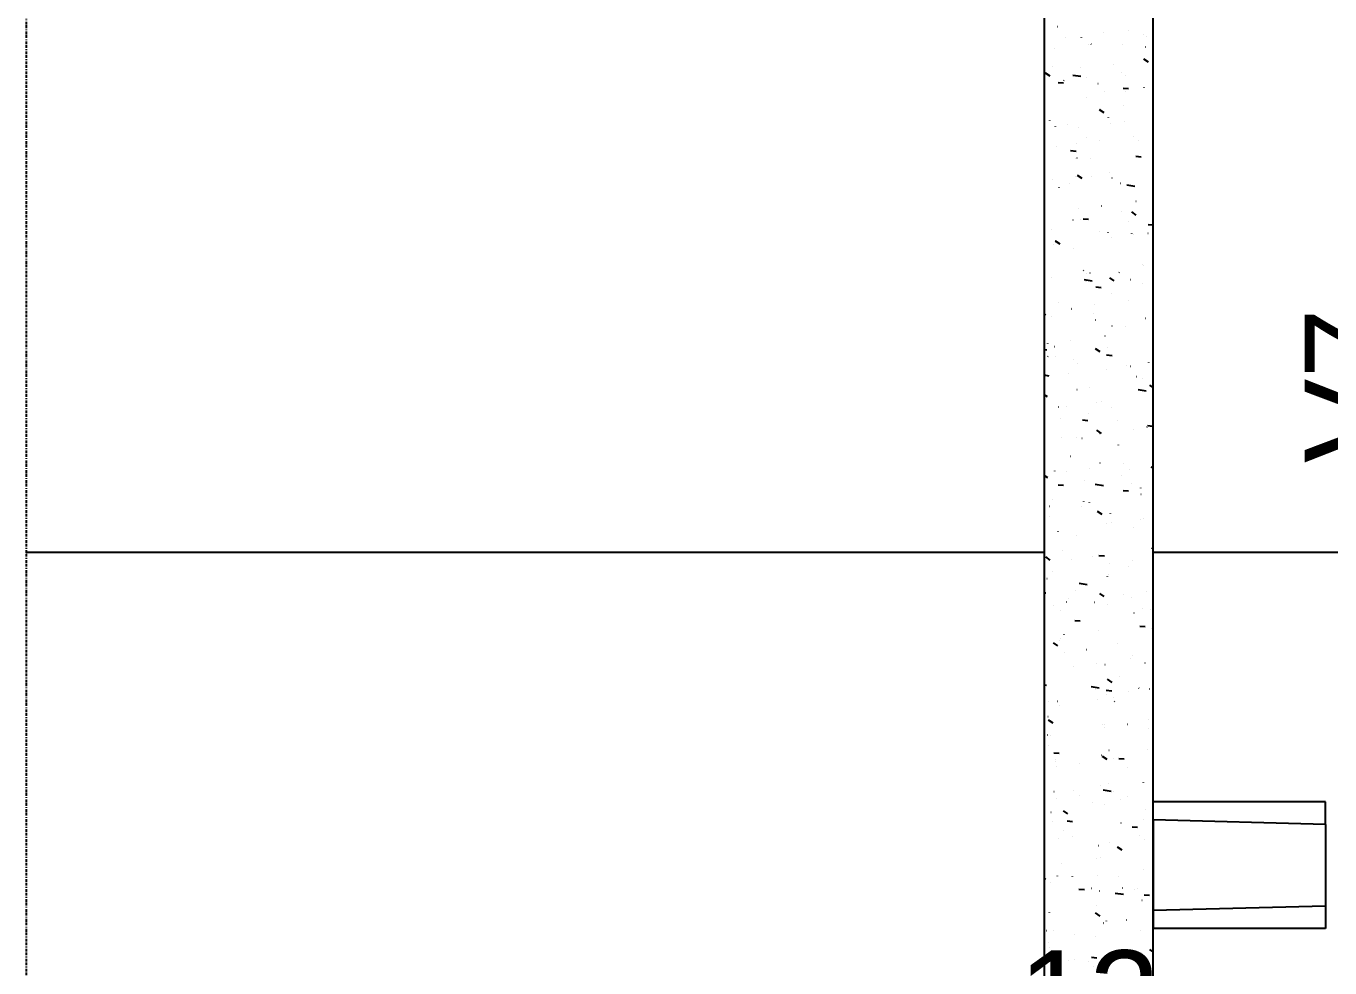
# Model space of a CAD drawing. Extents: x -1789 to 4156, y -3064 to 1391.
# Drawn here: x 2462.2 to 2605.9, y 67.9 to 171.9 of the extents above; entities that cross this region are included whole.
import ezdxf

# ---------------------------------------------------------------- set-up
doc = ezdxf.new("R2010")
doc.units = 0
doc.linetypes.add('ESTILO_TQS_0003', pattern=[0.92, 0.3, -0.15, 0.02, -0.15, 0.3])
for name, color, linetype in [('1', 1, 'CONTINUOUS'), ('2', 2, 'CONTINUOUS'), ('3', 3, 'CONTINUOUS'), ('9', 254, 'CONTINUOUS')]:
    doc.layers.add(name, color=color, linetype=linetype)
doc.styles.add('TQS_ARIAL', font='arial.ttf')

msp = doc.modelspace()

# ---------------------------------------------------------------- linework, layer by layer
at = {"layer": '1', "linetype": 'Continuous'}
for p, q in [((2586.4368, 84.27165), (2586.4368, 74.28545)), ((2586.4368, 84.27165), (2586.4368, 74.28545)), ((2586.4368, 84.27165), (2586.4368, 74.28545)), ((2586.4368, 84.27165), (2586.4368, 74.28545)), ((2586.4368, 84.27165), (2586.4368, 74.28545)), ((2586.4368, 84.27165), (2586.4368, 74.28545)), ((2586.4368, 84.27165), (2586.4368, 74.28545)), ((2605.4368, 83.7805), (2605.4368, 74.7805)), ((2605.4368, 83.7805), (2605.4368, 74.7805))]:
    msp.add_line(p, q, dxfattribs=at)
at = {"layer": '2', "linetype": 'Continuous'}
for p, q in [((2586.4368, 84.27165), (2586.4368, 86.2805)), ((2586.4368, 84.27165), (2586.4368, 86.2805)), ((2586.4368, 84.27165), (2586.4368, 86.2805)), ((2586.4368, 84.27165), (2586.4368, 86.2805)), ((2586.4368, 84.27165), (2586.4368, 86.2805)), ((2586.4368, 84.27165), (2586.4368, 86.2805)), ((2605.4368, 86.2805), (2586.4368, 86.2805)), ((2586.4368, 84.27165), (2586.4368, 86.2805)), ((2605.4368, 83.7805), (2605.4368, 86.2805)), ((2605.4368, 83.7805), (2605.4368, 86.2805)), ((2605.4368, 83.7805), (2586.4368, 84.27165)), ((2605.4368, 74.7766), (2586.4368, 74.28545)), ((2605.4368, 74.7766), (2605.4368, 72.2824)), ((2605.4368, 74.7766), (2605.4368, 72.2824)), ((2586.4368, 74.28545), (2586.4368, 72.2805)), ((2586.4368, 74.28545), (2586.4368, 72.2805)), ((2586.4368, 74.28545), (2586.4368, 72.2805)), ((2586.4368, 74.28545), (2586.4368, 72.2805)), ((2586.4368, 74.28545), (2586.4368, 72.2805)), ((2586.4368, 74.28545), (2586.4368, 72.2805)), ((2586.4368, 74.28545), (2586.4368, 72.2805)), ((2605.4368, 72.2824), (2586.4368, 72.2805))]:
    msp.add_line(p, q, dxfattribs=at)
at = {"layer": '2', "linetype": 'ESTILO_TQS_0003'}
msp.add_lwpolyline([(2462.16665, -2158.40875), (3089.1606, -2158.40875), (3089.1606, 1006.1651), (2462.16665, 1011.24555), (2462.16665, -2158.40875)], dxfattribs=at)
at = {"layer": '3', "linetype": 'Continuous'}
for p, q in [((2574.4368, 113.7805), (2462.16665, 113.7805)), ((2626.4368, 113.7805), (2586.4368, 113.7805))]:
    msp.add_line(p, q, dxfattribs=at)
at = {"layer": '9', "linetype": 'Continuous'}
for p, q in [((2575.8741, 171.80065), (2575.882, 171.80675)), ((2580.9675, 171.14145), (2580.95905, 171.14685)), ((2583.68345, 171.3217), (2583.69135, 171.3278)), ((2574.4368, 170.6978), (2574.4368, 170.6978)), ((2574.4368, 170.6978), (2574.4368, 170.6978)), ((2574.4368, 170.6978), (2574.4368, 170.6978)), ((2576.77965, 170.63415), (2576.77125, 170.6395)), ((2578.54905, 170.6176), (2578.557, 170.62365)), ((2579.34245, 169.83005), (2579.35235, 169.83135)), ((2579.63065, 169.8415), (2579.6233, 169.84825)), ((2583.076, 169.7982), (2583.06755, 169.8036)), ((2585.37315, 170.9244), (2585.3658, 170.93115)), ((2585.65795, 170.6615), (2585.66785, 170.6628)), ((2586.4368, 170.8324), (2586.4368, 170.8324)), ((2586.4368, 170.8324), (2586.4368, 170.8324)), ((2586.4368, 170.8324), (2586.4368, 170.8324)), ((2586.4368, 169.94975), (2586.4368, 169.94975)), ((2574.4368, 169.1842), (2574.4368, 169.1842)), ((2574.4368, 169.1842), (2574.4368, 169.1842)), ((2574.4368, 169.1842), (2574.4368, 169.1842)), ((2575.5551, 169.33145), (2575.56505, 169.33275)), ((2585.93075, 167.88985), (2585.43335, 168.2254)), ((2585.61505, 169.56825), (2585.62295, 169.5743)), ((2574.4368, 167.46215), (2574.4368, 167.46215)), ((2574.4368, 167.46215), (2574.4368, 167.46215)), ((2575.3226, 167.4441), (2575.31525, 167.45085)), ((2578.42745, 167.28865), (2578.4354, 167.29475)), ((2582.0268, 167.6458), (2582.01945, 167.65255)), ((2586.4368, 167.6571), (2586.4368, 167.6571)), ((2586.4368, 167.6571), (2586.4368, 167.6571)), ((2586.4368, 167.6571), (2586.4368, 167.6571)), ((2586.4368, 167.5485), (2586.4368, 167.5485)), ((2574.4368, 165.58645), (2574.4368, 165.58645)), ((2574.4368, 165.58645), (2574.4368, 165.58645)), ((2575.0756, 166.3191), (2574.5782, 166.6546)), ((2576.5562, 165.5605), (2575.95845, 165.6128)), ((2576.6136, 165.873), (2576.6235, 165.8743)), ((2578.47055, 166.28185), (2577.5812, 166.41975)), ((2579.117, 166.2026), (2579.1269, 166.2039)), ((2580.35905, 165.5352), (2580.367, 165.54125)), ((2582.9043, 166.7012), (2582.91425, 166.7025)), ((2583.3581, 166.4432), (2583.3497, 166.44855)), ((2574.4368, 164.2265), (2574.4368, 164.2265)), ((2574.4368, 164.2265), (2574.4368, 164.2265)), ((2579.1417, 163.94455), (2579.13435, 163.9513)), ((2581.12865, 164.68825), (2581.1202, 164.69365)), ((2583.7288, 164.933), (2583.13105, 164.9853)), ((2583.44025, 164.6638), (2583.44815, 164.6699)), ((2585.4666, 165.09995), (2585.45815, 165.1053)), ((2586.4368, 165.04635), (2586.4368, 165.04635)), ((2586.4368, 164.69605), (2586.4368, 164.69605)), ((2586.4368, 164.48185), (2586.4368, 164.48185)), ((2586.4368, 164.48185), (2586.4368, 164.48185)), ((2586.4368, 164.48185), (2586.4368, 164.48185)), ((2581.04465, 162.2929), (2580.54725, 162.6284)), ((2580.64345, 162.80575), (2580.65335, 162.80705)), ((2583.1468, 163.13535), (2583.15675, 163.13665)), ((2586.4368, 163.6048), (2586.4368, 163.6048)), ((2586.4368, 163.6048), (2586.4368, 163.6048)), ((2586.4368, 163.6048), (2586.4368, 163.6048)), ((2574.4368, 161.98865), (2574.4368, 161.98865)), ((2574.4368, 161.98865), (2574.4368, 161.98865)), ((2575.0436, 161.4565), (2575.05155, 161.46255)), ((2581.53785, 161.7489), (2581.5305, 161.75565)), ((2581.70055, 161.14865), (2581.69215, 161.154)), ((2583.31865, 161.33485), (2583.32655, 161.34095)), ((2586.4368, 161.30655), (2586.4368, 161.30655)), ((2586.4368, 161.30655), (2586.4368, 161.30655)), ((2574.4368, 160.9909), (2574.4368, 160.9909)), ((2575.69275, 160.76), (2575.68535, 160.76675)), ((2577.03065, 160.9484), (2577.0222, 160.9538)), ((2578.18425, 160.63075), (2578.1922, 160.63685)), ((2579.1391, 159.60515), (2579.1307, 159.61055)), ((2584.30345, 159.68985), (2584.31335, 159.69115)), ((2574.4368, 158.39085), (2574.4368, 158.39085)), ((2574.4368, 158.39085), (2574.4368, 158.39085)), ((2575.7839, 158.5674), (2575.77545, 158.5728)), ((2578.01275, 158.86165), (2578.02265, 158.86295)), ((2580.51615, 159.1912), (2580.52605, 159.19255)), ((2584.78455, 159.22405), (2584.79245, 159.23015)), ((2586.4368, 158.65585), (2586.4368, 158.65585)), ((2574.4368, 157.75525), (2574.4368, 157.75525)), ((2574.4368, 157.75525), (2574.4368, 157.75525)), ((2577.9437, 158.0386), (2577.34595, 158.0909)), ((2577.89235, 157.22415), (2577.8839, 157.22955)), ((2578.06265, 157.30185), (2578.0706, 157.3079)), ((2579.5118, 157.26045), (2579.50445, 157.2672)), ((2585.1163, 157.41105), (2584.51855, 157.46335)), ((2586.4368, 158.1313), (2586.4368, 158.1313)), ((2586.4368, 158.1313), (2586.4368, 158.1313)), ((2586.4368, 157.29555), (2586.4368, 157.29555)), ((2586.4368, 157.2598), (2586.4368, 157.2598)), ((2586.4368, 157.2598), (2586.4368, 157.2598)), ((2586.4368, 157.2598), (2586.4368, 157.2598)), ((2578.6115, 155.0414), (2578.1141, 155.3769)), ((2581.67275, 155.7457), (2581.68265, 155.747)), ((2574.4368, 154.7931), (2574.4368, 154.7931)), ((2574.4368, 154.7931), (2574.4368, 154.7931)), ((2574.4368, 154.5196), (2574.4368, 154.5196)), ((2574.4368, 154.5196), (2574.4368, 154.5196)), ((2575.38205, 154.91755), (2575.39195, 154.91885)), ((2576.0761, 154.06375), (2576.06875, 154.0705)), ((2577.19175, 154.4952), (2577.18335, 154.5006)), ((2577.88545, 155.2471), (2577.89535, 155.2484)), ((2579.61185, 155.25495), (2579.6198, 155.26105)), ((2581.908, 155.0648), (2581.9006, 155.07155)), ((2582.85885, 154.5108), (2582.8668, 154.5169)), ((2584.42755, 154.1672), (2583.53815, 154.30515)), ((2586.4368, 154.956), (2586.4368, 154.956)), ((2586.4368, 154.956), (2586.4368, 154.956)), ((2586.4368, 154.956), (2586.4368, 154.956)), ((2586.4368, 153.8556), (2586.4368, 153.8556)), ((2584.54555, 152.52615), (2584.5555, 152.52745)), ((2574.4368, 151.284), (2574.4368, 151.284)), ((2574.4368, 151.284), (2574.4368, 151.284)), ((2574.4368, 151.284), (2574.4368, 151.284)), ((2574.4368, 151.1953), (2574.4368, 151.1953)), ((2574.4368, 151.1953), (2574.4368, 151.1953)), ((2578.25485, 151.69795), (2578.26475, 151.69925)), ((2580.75825, 152.02755), (2580.76815, 152.02885)), ((2582.95385, 151.34805), (2582.96175, 151.35415)), ((2584.5806, 151.0152), (2584.08315, 151.3507)), ((2586.4368, 151.78075), (2586.4368, 151.78075)), ((2586.4368, 151.78075), (2586.4368, 151.78075)), ((2586.4368, 151.78075), (2586.4368, 151.78075)), ((2577.6029, 150.47775), (2577.6108, 150.48385)), ((2578.432, 150.52985), (2578.42355, 150.5352)), ((2579.3312, 150.51665), (2578.7335, 150.56895)), ((2583.7702, 150.3043), (2583.7618, 150.30965)), ((2586.4368, 149.895), (2585.9061, 149.94145)), ((2586.4368, 150.91485), (2586.4368, 150.91485)), ((2586.4368, 150.91485), (2586.4368, 150.91485)), ((2586.4368, 150.91485), (2586.4368, 150.91485)), ((2586.4368, 149.76315), (2586.4368, 149.76315)), ((2575.20225, 149.41215), (2575.1938, 149.4175)), ((2575.66325, 148.0971), (2575.65585, 148.10385)), ((2576.17835, 147.7899), (2575.68095, 148.1254)), ((2580.5405, 149.1866), (2580.53205, 149.19195)), ((2581.4951, 149.09815), (2581.48775, 149.1049)), ((2581.8167, 148.5691), (2581.82665, 148.5704)), ((2584.09685, 148.9895), (2584.1048, 148.99555)), ((2584.3201, 148.8987), (2584.33005, 148.9)), ((2585.8787, 148.96105), (2585.87025, 148.9664)), ((2586.4368, 148.60545), (2586.4368, 148.60545)), ((2586.4368, 148.60545), (2586.4368, 148.60545)), ((2586.4368, 148.60545), (2586.4368, 148.60545)), ((2574.4368, 148.04835), (2574.4368, 148.04835)), ((2574.4368, 148.04835), (2574.4368, 148.04835)), ((2574.4368, 147.59755), (2574.4368, 147.59755)), ((2575.5012, 147.73765), (2575.51115, 147.73895)), ((2577.69785, 147.315), (2577.7058, 147.3211)), ((2585.3142, 145.5986), (2585.30685, 145.60535)), ((2585.3786, 145.44025), (2585.3885, 145.44155)), ((2586.4368, 145.4302), (2586.4368, 145.4302)), ((2586.4368, 145.4302), (2586.4368, 145.4302)), ((2586.4368, 145.4302), (2586.4368, 145.4302)), ((2574.4368, 144.8127), (2574.4368, 144.8127)), ((2574.4368, 144.8127), (2574.4368, 144.8127)), ((2574.4368, 143.99975), (2574.4368, 143.99975)), ((2574.4368, 143.99975), (2574.4368, 143.99975)), ((2574.4368, 143.99975), (2574.4368, 143.99975)), ((2575.27575, 144.1102), (2575.2857, 144.1115)), ((2578.7814, 144.9108), (2578.7893, 144.91685)), ((2579.7121, 143.70775), (2578.82275, 143.8457)), ((2579.0472, 143.78735), (2579.0388, 143.7927)), ((2579.0631, 144.6088), (2579.073, 144.6101)), ((2579.48235, 144.59755), (2579.47495, 144.6043)), ((2582.14745, 143.7637), (2581.65, 144.0992)), ((2582.71065, 144.6902), (2582.7186, 144.69625)), ((2583.93135, 143.8511), (2583.9229, 143.85645)), ((2586.4368, 144.5699), (2586.4368, 144.5699)), ((2580.7187, 142.99475), (2580.121, 143.04705)), ((2581.8785, 142.40185), (2581.8711, 142.4086)), ((2585.27535, 143.4225), (2585.28325, 143.4286)), ((2586.4368, 142.6648), (2586.4368, 142.6648)), ((2586.4368, 142.49445), (2586.4368, 142.49445)), ((2574.4368, 141.5771), (2574.4368, 141.5771)), ((2576.04665, 141.4008), (2576.03925, 141.40755)), ((2579.96885, 141.1303), (2579.9788, 141.1316)), ((2583.7562, 141.6289), (2583.7661, 141.6302)), ((2586.4368, 142.2549), (2586.4368, 142.2549)), ((2586.4368, 142.2549), (2586.4368, 142.2549)), ((2574.4368, 140.40195), (2574.4368, 140.40195)), ((2574.4368, 140.40195), (2574.4368, 140.40195)), ((2574.6209, 139.94775), (2574.4368, 140.0719)), ((2575.239, 139.8629), (2575.23055, 139.86825)), ((2577.4547, 140.65715), (2577.4626, 140.6632)), ((2577.46545, 140.8007), (2577.4754, 140.802)), ((2579.83335, 140.11125), (2579.82495, 140.1166)), ((2580.10265, 139.4534), (2580.1106, 139.45945)), ((2585.62565, 139.5964), (2585.61725, 139.6018)), ((2586.4368, 140.87045), (2586.4368, 140.87045)), ((2574.4368, 138.34145), (2574.4368, 138.34145)), ((2574.4368, 138.34145), (2574.4368, 138.34145)), ((2581.94185, 138.768), (2581.9334, 138.77335)), ((2583.34965, 138.70925), (2583.3576, 138.71535)), ((2586.4368, 139.07965), (2586.4368, 139.07965)), ((2586.4368, 138.2249), (2586.4368, 138.2249)), ((2586.4368, 138.2249), (2586.4368, 138.2249)), ((2586.4368, 138.2249), (2586.4368, 138.2249)), ((2574.4368, 136.8042), (2574.4368, 136.8042)), ((2574.4368, 136.8042), (2574.4368, 136.8042)), ((2574.8348, 136.8566), (2574.8447, 136.8579)), ((2577.3382, 137.18615), (2577.3481, 137.18745)), ((2581.1255, 137.68475), (2581.1354, 137.6861)), ((2574.73645, 136.1176), (2574.4368, 136.1438)), ((2574.8467, 135.42035), (2574.85465, 135.42645)), ((2575.591, 136.4634), (2575.58255, 136.46875)), ((2575.63375, 135.4342), (2575.6264, 135.44095)), ((2580.59, 135.92155), (2580.09255, 136.25705)), ((2581.90905, 135.49005), (2581.31135, 135.54235)), ((2581.4656, 136.43525), (2581.45825, 136.442)), ((2586.4368, 135.90435), (2586.4368, 135.90435)), ((2586.4368, 135.90435), (2586.4368, 135.90435)), ((2586.4368, 135.90435), (2586.4368, 135.90435)), ((2574.4368, 135.1058), (2574.4368, 135.1058)), ((2574.4368, 135.1058), (2574.4368, 135.1058)), ((2577.69945, 135.12015), (2577.691, 135.1255)), ((2578.0937, 134.6762), (2578.1016, 134.6823)), ((2581.34065, 133.93205), (2581.3486, 133.93815)), ((2583.45795, 134.39405), (2583.4679, 134.39535)), ((2583.9681, 134.30185), (2583.95965, 134.3072)), ((2585.96135, 134.72365), (2585.9713, 134.72495)), ((2586.4368, 135.09395), (2586.4368, 135.09395)), ((2574.9967, 133.2483), (2574.4368, 133.33515)), ((2574.4368, 133.2064), (2574.4368, 133.2064)), ((2577.14245, 133.5626), (2577.1524, 133.5639)), ((2584.58765, 133.18795), (2584.5956, 133.194)), ((2585.2847, 132.93565), (2585.27735, 132.9424)), ((2586.4368, 132.7291), (2586.4368, 132.7291)), ((2586.4368, 132.7291), (2586.4368, 132.7291)), ((2574.4368, 131.8702), (2574.4368, 131.8702)), ((2574.4368, 131.8702), (2574.4368, 131.8702)), ((2574.778, 130.9491), (2574.4368, 131.1792)), ((2578.0514, 131.72065), (2578.043, 131.726)), ((2579.45285, 131.9346), (2579.4455, 131.94135)), ((2585.6691, 131.59315), (2584.77975, 131.73105)), ((2586.4368, 131.9778), (2586.0616, 132.23085)), ((2586.4368, 131.87995), (2586.4368, 131.87995)), ((2586.4368, 131.47405), (2586.4368, 131.47405)), ((2574.4368, 129.60865), (2574.4368, 129.60865)), ((2574.4368, 129.60865), (2574.4368, 129.60865)), ((2574.4368, 129.60865), (2574.4368, 129.60865)), ((2576.0252, 129.85335), (2576.03315, 129.85945)), ((2576.917, 129.93515), (2576.92695, 129.93645)), ((2580.1599, 130.3774), (2580.15145, 130.38275)), ((2580.70435, 130.43375), (2580.71425, 130.43505)), ((2581.849, 129.73895), (2581.84165, 129.7457)), ((2586.42855, 129.5591), (2586.4201, 129.56445)), ((2586.4368, 129.5538), (2586.4368, 129.5538)), ((2586.4368, 129.5538), (2586.4368, 129.5538)), ((2574.4368, 128.63455), (2574.4368, 128.63455)), ((2576.20795, 128.56305), (2576.20055, 128.5698)), ((2579.23645, 128.32335), (2578.63875, 128.37565)), ((2579.2722, 129.10925), (2579.2801, 129.1153)), ((2582.51915, 128.3651), (2582.5271, 128.3712)), ((2580.74705, 126.9229), (2580.2496, 127.25845)), ((2580.4789, 126.8063), (2580.4888, 126.8076)), ((2580.51185, 126.9779), (2580.50345, 126.98325)), ((2584.2662, 127.3049), (2584.2761, 127.3062)), ((2585.76615, 127.62095), (2585.77405, 127.62705)), ((2586.40905, 127.69585), (2585.81135, 127.74815)), ((2586.4368, 127.6934), (2586.4368, 127.6934)), ((2574.4368, 126.01085), (2574.4368, 126.01085)), ((2574.4368, 126.01085), (2574.4368, 126.01085)), ((2574.4368, 125.39895), (2574.4368, 125.39895)), ((2576.39385, 126.42605), (2576.38545, 126.43145)), ((2577.9755, 126.47675), (2577.9854, 126.47805)), ((2578.6041, 126.3674), (2578.59675, 126.37415)), ((2582.62035, 125.63465), (2582.6119, 125.64)), ((2586.4368, 126.37855), (2586.4368, 126.37855)), ((2586.4368, 126.37855), (2586.4368, 126.37855)), ((2586.4368, 126.37855), (2586.4368, 126.37855)), ((2586.4368, 125.535), (2586.4368, 125.535)), ((2586.4368, 125.535), (2586.4368, 125.535)), ((2586.4368, 125.535), (2586.4368, 125.535)), ((2577.3465, 124.39595), (2577.35445, 124.40205)), ((2580.5935, 123.65185), (2580.6014, 123.6579)), ((2574.4368, 122.41305), (2574.4368, 122.41305)), ((2574.4368, 122.41305), (2574.4368, 122.41305)), ((2574.84795, 122.0092), (2574.4368, 122.28655)), ((2575.60425, 122.77125), (2575.5969, 122.778)), ((2576.9182, 122.73975), (2576.92815, 122.74105)), ((2579.4216, 123.06935), (2579.43155, 123.07065)), ((2582.9723, 122.2351), (2582.9639, 122.2405)), ((2583.20895, 123.56795), (2583.21885, 123.56925)), ((2583.84045, 122.9077), (2583.8484, 122.9138)), ((2586.4368, 123.0851), (2586.2187, 123.23225)), ((2586.4368, 123.20325), (2586.4368, 123.20325)), ((2586.4368, 123.20325), (2586.4368, 123.20325)), ((2586.4368, 123.20325), (2586.4368, 123.20325)), ((2574.4368, 122.1633), (2574.4368, 122.1633)), ((2574.4368, 122.1633), (2574.4368, 122.1633)), ((2574.4368, 122.1633), (2574.4368, 122.1633)), ((2576.56385, 121.15665), (2575.96615, 121.20895)), ((2578.8543, 121.6833), (2578.8459, 121.6887)), ((2580.9537, 121.1337), (2580.0643, 121.2716)), ((2584.0231, 121.4018), (2584.0157, 121.40855)), ((2585.0808, 120.8919), (2585.07235, 120.89725)), ((2575.3375, 119.6188), (2575.34545, 119.62485)), ((2578.78375, 119.38755), (2578.79365, 119.3889)), ((2583.73645, 120.52915), (2583.13875, 120.58145)), ((2585.09925, 120.219), (2585.10915, 120.22035)), ((2586.4368, 120.2929), (2586.4368, 120.2929)), ((2586.4368, 120.2833), (2586.4368, 120.2833)), ((2586.4368, 120.028), (2586.4368, 120.028)), ((2586.4368, 120.028), (2586.4368, 120.028)), ((2586.4368, 120.028), (2586.4368, 120.028)), ((2574.4368, 118.92765), (2574.4368, 118.92765)), ((2574.4368, 118.92765), (2574.4368, 118.92765)), ((2574.4368, 118.8153), (2574.4368, 118.8153)), ((2574.4368, 118.8153), (2574.4368, 118.8153)), ((2574.4368, 118.8153), (2574.4368, 118.8153)), ((2574.9964, 118.88895), (2575.0063, 118.89025)), ((2578.5845, 118.87465), (2578.5924, 118.88075)), ((2579.42335, 119.2717), (2579.416, 119.27845)), ((2580.81705, 117.983), (2580.3196, 118.31855)), ((2581.73785, 118.05865), (2581.7458, 118.06475)), ((2586.4368, 119.19), (2586.4368, 119.19)), ((2586.4368, 119.19), (2586.4368, 119.19)), ((2575.0461, 117.75885), (2575.03765, 117.76425)), ((2581.31475, 116.94055), (2581.30635, 116.94595)), ((2581.8195, 117.07605), (2581.81215, 117.0828)), ((2584.26305, 116.51115), (2584.27295, 116.51245)), ((2585.07845, 117.38635), (2585.0864, 117.39245)), ((2585.43275, 117.49235), (2585.42435, 117.49775)), ((2586.4368, 116.8527), (2586.4368, 116.8527)), ((2574.4368, 115.69205), (2574.4368, 115.69205)), ((2574.4368, 115.69205), (2574.4368, 115.69205)), ((2574.4368, 115.2175), (2574.4368, 115.2175)), ((2575.98765, 116.075), (2575.9803, 116.08175)), ((2577.94755, 115.6797), (2577.95745, 115.681)), ((2576.4819, 114.02565), (2576.4898, 114.0317)), ((2586.4368, 114.1924), (2586.2887, 114.29235)), ((2586.4368, 113.67745), (2586.4368, 113.67745)), ((2586.4368, 113.67745), (2586.4368, 113.67745)), ((2574.4368, 112.4564), (2574.4368, 112.4564)), ((2574.4368, 112.4564), (2574.4368, 112.4564)), ((2575.0921, 112.95185), (2574.5947, 113.28735)), ((2577.459, 113.0464), (2577.45055, 113.0518)), ((2579.763, 113.30765), (2579.7709, 113.31375)), ((2581.06385, 113.36245), (2580.46615, 113.4147)), ((2581.63235, 112.56705), (2581.64225, 112.56835)), ((2583.7752, 112.1978), (2583.76675, 112.20315)), ((2584.13575, 112.8966), (2584.14565, 112.89795)), ((2586.4368, 112.89235), (2586.4368, 112.89235)), ((2586.4368, 112.84505), (2586.4368, 112.84505)), ((2586.4368, 112.84505), (2586.4368, 112.84505)), ((2586.4368, 112.84505), (2586.4368, 112.84505)), ((2574.4368, 111.61975), (2574.4368, 111.61975)), ((2574.74105, 110.8723), (2574.7337, 110.87905)), ((2575.31685, 111.7356), (2575.32675, 111.7369)), ((2581.40665, 111.1094), (2581.39925, 111.11615)), ((2581.49465, 111.4008), (2581.5026, 111.4069)), ((2574.5903, 109.33855), (2574.59825, 109.34465)), ((2577.8585, 109.6166), (2577.8501, 109.62195)), ((2579.181, 110.21785), (2578.29165, 110.3558)), ((2585.682, 109.5024), (2585.69195, 109.5037)), ((2586.4368, 110.50215), (2586.4368, 110.50215)), ((2586.4368, 110.50215), (2586.4368, 110.50215)), ((2574.4368, 109.22075), (2574.4368, 109.22075)), ((2574.4368, 109.22075), (2574.4368, 109.22075)), ((2574.4368, 109.22075), (2574.4368, 109.22075)), ((2574.4368, 108.02195), (2574.4368, 108.02195)), ((2575.46945, 107.9633), (2575.46105, 107.9687)), ((2576.8631, 108.3414), (2576.87305, 108.3427)), ((2577.1372, 108.67665), (2577.12985, 108.6834)), ((2579.967, 108.27335), (2579.95855, 108.2787)), ((2581.0612, 108.92565), (2580.56375, 109.26115)), ((2581.37305, 108.07185), (2581.381, 108.07795)), ((2583.1786, 109.17285), (2583.18855, 109.17415)), ((2584.03745, 108.85545), (2584.029, 108.86085)), ((2586.4368, 109.09255), (2586.4368, 109.09255)), ((2576.2387, 107.36775), (2576.2466, 107.37385)), ((2584.33125, 107.10615), (2584.3392, 107.1122)), ((2585.22575, 107.60985), (2585.21835, 107.6166)), ((2586.1459, 107.5122), (2586.1375, 107.5176)), ((2586.4368, 107.3269), (2586.4368, 107.3269)), ((2586.4368, 107.3269), (2586.4368, 107.3269)), ((2586.4368, 107.3269), (2586.4368, 107.3269)), ((2586.4368, 106.5001), (2586.4368, 106.5001)), ((2574.4368, 105.98515), (2574.4368, 105.98515)), ((2574.4368, 105.98515), (2574.4368, 105.98515)), ((2578.39125, 106.1957), (2577.79355, 106.248)), ((2580.425, 105.21255), (2580.4349, 105.21385)), ((2585.56385, 105.5682), (2584.96615, 105.6205)), ((2586.3025, 105.3831), (2586.31045, 105.3892)), ((2586.4368, 105.4918), (2586.4368, 105.4918)), ((2586.4368, 105.29975), (2586.4368, 105.29975)), ((2574.4368, 104.42415), (2574.4368, 104.42415)), ((2574.4368, 104.42415), (2574.4368, 104.42415)), ((2574.4368, 104.42415), (2574.4368, 104.42415)), ((2575.95075, 103.48), (2575.4533, 103.81555)), ((2576.1171, 104.0388), (2576.12505, 104.0449)), ((2576.20095, 104.32205), (2576.19255, 104.3274)), ((2576.63765, 104.7139), (2576.6476, 104.71525)), ((2582.5562, 103.71105), (2582.54885, 103.7178)), ((2586.4368, 104.1516), (2586.4368, 104.1516)), ((2586.4368, 104.1516), (2586.4368, 104.1516)), ((2586.4368, 104.1516), (2586.4368, 104.1516)), ((2574.4368, 102.7495), (2574.4368, 102.7495)), ((2574.4368, 102.7495), (2574.4368, 102.7495)), ((2576.64825, 102.7797), (2576.6409, 102.7865)), ((2579.0753, 103.0731), (2579.0832, 103.07915)), ((2583.98685, 102.0837), (2583.99675, 102.085)), ((2584.19855, 102.40225), (2584.19015, 102.40765)), ((2574.4368, 100.8264), (2574.4368, 100.8264)), ((2574.4368, 100.8264), (2574.4368, 100.8264)), ((2577.69615, 101.2555), (2577.70605, 101.2568)), ((2580.19955, 101.58505), (2580.20945, 101.5864)), ((2581.12985, 101.414), (2581.1378, 101.42005)), ((2585.56925, 101.5848), (2585.5772, 101.5909)), ((2586.4368, 100.97635), (2586.4368, 100.97635)), ((2586.4368, 100.97635), (2586.4368, 100.97635)), ((2574.4368, 99.51385), (2574.4368, 99.51385)), ((2574.4368, 99.51385), (2574.4368, 99.51385)), ((2581.9198, 99.4538), (2581.4224, 99.78935)), ((2582.7794, 100.1311), (2582.771, 100.13645)), ((2586.3753, 100.2115), (2586.36795, 100.21825)), ((2586.4368, 100.1551), (2586.4368, 100.1551)), ((2574.6986, 99.11825), (2574.4368, 99.14115)), ((2580.5068, 98.8215), (2579.61745, 98.9594)), ((2580.1006, 98.6624), (2580.09215, 98.6678)), ((2581.258, 98.12665), (2581.2679, 98.12795)), ((2581.8712, 98.49075), (2581.2735, 98.54305)), ((2582.06725, 97.81415), (2582.05985, 97.8209)), ((2583.7614, 98.4562), (2583.7713, 98.4575)), ((2584.8879, 98.78785), (2584.87945, 98.7932)), ((2586.05935, 98.72525), (2586.06725, 98.7313)), ((2586.4368, 98.0913), (2586.4368, 98.0913)), ((2586.4368, 97.9018), (2586.4368, 97.9018)), ((2586.4368, 97.80105), (2586.4368, 97.80105)), ((2586.4368, 97.80105), (2586.4368, 97.80105)), ((2586.4368, 97.80105), (2586.4368, 97.80105)), ((2574.4368, 97.2286), (2574.4368, 97.2286)), ((2574.9425, 97.2952), (2574.9524, 97.2965)), ((2575.8739, 97.38095), (2575.88185, 97.387)), ((2576.1593, 96.8828), (2576.1519, 96.88955)), ((2580.2538, 97.5061), (2580.2617, 97.5122)), ((2582.20905, 97.3192), (2582.2006, 97.32455)), ((2586.4368, 96.40705), (2586.4368, 96.40705)), ((2574.4368, 96.27825), (2574.4368, 96.27825)), ((2574.4368, 96.27825), (2574.4368, 96.27825)), ((2574.8532, 95.6548), (2574.84475, 95.6602)), ((2575.40625, 94.9546), (2574.90885, 95.2901)), ((2585.93775, 95.3963), (2585.94565, 95.4024)), ((2574.4368, 93.63085), (2574.4368, 93.63085)), ((2574.7696, 93.67465), (2574.7795, 93.67595)), ((2575.0811, 93.537), (2575.08905, 93.54305)), ((2580.88665, 94.7561), (2580.8946, 94.7622)), ((2581.0851, 94.5061), (2581.095, 94.5074)), ((2581.12185, 94.8365), (2581.11345, 94.8419)), ((2583.5885, 94.8357), (2583.5984, 94.837)), ((2585.88635, 94.3146), (2585.87895, 94.32135)), ((2586.4368, 94.6258), (2586.4368, 94.6258)), ((2586.4368, 94.6258), (2586.4368, 94.6258)), ((2586.4368, 94.6258), (2586.4368, 94.6258)), ((2586.4368, 93.81015), (2586.4368, 93.81015)), ((2574.4368, 93.0426), (2574.4368, 93.0426)), ((2574.4368, 93.0426), (2574.4368, 93.0426)), ((2574.4368, 93.0426), (2574.4368, 93.0426)), ((2574.9235, 92.43475), (2574.91505, 92.44015)), ((2585.81615, 92.06735), (2585.82405, 92.07345)), ((2576.0861, 91.59635), (2575.4884, 91.64865)), ((2575.6307, 90.72305), (2575.63865, 90.72915)), ((2575.67035, 90.9859), (2575.66295, 90.99265)), ((2580.76505, 91.42715), (2580.773, 91.43325)), ((2581.37535, 90.9284), (2580.8779, 91.2639)), ((2581.5783, 91.9172), (2581.5709, 91.92395)), ((2582.06625, 91.0375), (2582.07615, 91.0388)), ((2583.2587, 90.9688), (2582.661, 91.0211)), ((2586.4368, 91.4505), (2586.4368, 91.4505)), ((2586.4368, 91.4505), (2586.4368, 91.4505)), ((2586.4368, 90.69075), (2586.4368, 90.69075)), ((2574.4368, 90.03305), (2574.4368, 90.03305)), ((2574.4368, 90.03305), (2574.4368, 90.03305)), ((2574.4368, 89.80695), (2574.4368, 89.80695)), ((2574.4368, 89.80695), (2574.4368, 89.80695)), ((2575.7755, 90.2093), (2575.78545, 90.2106)), ((2578.2789, 90.5389), (2578.28885, 90.5402)), ((2583.5823, 90.09375), (2583.5739, 90.09915)), ((2580.64345, 88.09825), (2580.6514, 88.1043)), ((2581.50195, 88.24385), (2581.4935, 88.2492)), ((2585.3974, 88.41765), (2585.39, 88.4244)), ((2586.4368, 88.27525), (2586.4368, 88.27525)), ((2586.4368, 88.27525), (2586.4368, 88.27525)), ((2574.4368, 86.57135), (2574.4368, 86.57135)), ((2574.4368, 86.57135), (2574.4368, 86.57135)), ((2574.4368, 86.4353), (2574.4368, 86.4353)), ((2574.4368, 86.4353), (2574.4368, 86.4353)), ((2575.5091, 87.3941), (2575.51705, 87.4002)), ((2575.8237, 86.61785), (2575.8336, 86.61915)), ((2577.6656, 87.51255), (2577.6572, 87.51795)), ((2578.3271, 86.94745), (2578.337, 86.94875)), ((2581.8326, 87.4251), (2580.94325, 87.56305)), ((2582.11445, 87.44605), (2582.12435, 87.44735)), ((2582.81305, 86.5274), (2582.821, 86.5335)), ((2583.6104, 86.9006), (2583.602, 86.90595)), ((2586.4368, 87.5144), (2586.4368, 87.5144)), ((2586.4368, 87.4652), (2586.4368, 87.4652)), ((2586.4368, 86.71105), (2586.4368, 86.71105)), ((2575.1814, 85.08895), (2575.174, 85.09575)), ((2577.0535, 84.9508), (2576.5561, 85.28635)), ((2579.7741, 86.1693), (2579.76565, 86.1747)), ((2581.08935, 86.0203), (2581.08195, 86.02705)), ((2585.57295, 85.40945), (2585.58085, 85.41555)), ((2586.4368, 85.09995), (2586.4368, 85.09995)), ((2586.4368, 85.09995), (2586.4368, 85.09995)), ((2586.4368, 85.09995), (2586.4368, 85.09995)), ((2575.3875, 84.0652), (2575.39545, 84.07125)), ((2577.54605, 84.0681), (2576.94835, 84.12035)), ((2582.89925, 83.9516), (2582.90915, 83.9529)), ((2584.71865, 83.44055), (2584.12095, 83.49285)), ((2585.40265, 84.2812), (2585.41255, 84.2825)), ((2574.4368, 83.3357), (2574.4368, 83.3357)), ((2574.4368, 83.3357), (2574.4368, 83.3357)), ((2574.4368, 82.8375), (2574.4368, 82.8375)), ((2576.00805, 82.218), (2575.99965, 82.22335)), ((2576.58375, 83.12015), (2576.59365, 83.12145)), ((2577.4976, 82.4487), (2577.50555, 82.4548)), ((2584.9084, 82.52075), (2584.90105, 82.5275)), ((2585.45135, 82.08055), (2585.45925, 82.0866)), ((2586.4368, 83.29025), (2586.4368, 83.29025)), ((2580.40025, 81.44035), (2580.4082, 81.44645)), ((2581.66305, 81.79065), (2581.65465, 81.796)), ((2583.02255, 80.92465), (2582.52515, 81.26015)), ((2586.4368, 81.9247), (2586.4368, 81.9247)), ((2586.4368, 81.9247), (2586.4368, 81.9247)), ((2586.4368, 81.9247), (2586.4368, 81.9247)), ((2586.4368, 81.1202), (2586.4368, 81.1202)), ((2574.4368, 80.10005), (2574.4368, 80.10005)), ((2574.4368, 79.2397), (2574.4368, 79.2397)), ((2574.4368, 79.2397), (2574.4368, 79.2397)), ((2574.4368, 79.2397), (2574.4368, 79.2397)), ((2576.3583, 79.4927), (2576.3682, 79.494)), ((2580.1456, 79.9913), (2580.15555, 79.9926)), ((2580.60035, 80.1234), (2580.593, 80.13015)), ((2574.62035, 77.6993), (2574.4368, 77.8231)), ((2575.8992, 78.08625), (2575.8918, 78.093)), ((2577.56505, 78.0508), (2577.55665, 78.05615)), ((2580.27865, 78.1114), (2580.2866, 78.1175)), ((2582.5865, 78.02705), (2582.5781, 78.03245)), ((2585.32975, 78.7516), (2585.33765, 78.7577)), ((2586.4368, 78.7494), (2586.4368, 78.7494)), ((2586.4368, 78.7494), (2586.4368, 78.7494)), ((2586.4368, 78.6217), (2586.4368, 78.6217)), ((2574.4368, 76.86445), (2574.4368, 76.86445)), ((2574.4368, 76.86445), (2574.4368, 76.86445)), ((2575.1443, 77.4073), (2575.15225, 77.4134)), ((2578.86115, 76.5525), (2578.2634, 76.6048)), ((2579.67355, 76.70755), (2579.6651, 76.7129)), ((2580.53785, 76.44515), (2580.54775, 76.44645)), ((2583.04125, 76.77475), (2583.05115, 76.77605)), ((2584.41945, 76.62385), (2584.4121, 76.6306)), ((2584.695, 76.6838), (2584.68655, 76.6892)), ((2574.4368, 75.64195), (2574.4368, 75.64195)), ((2574.4368, 75.64195), (2574.4368, 75.64195)), ((2580.15705, 74.78245), (2580.165, 74.78855)), ((2583.1584, 76.0287), (2582.26905, 76.16665)), ((2585.20815, 75.42265), (2585.21605, 75.42875)), ((2586.03375, 75.92495), (2585.436, 75.97725)), ((2586.4368, 75.8897), (2586.4368, 75.8897)), ((2586.4368, 75.57415), (2586.4368, 75.57415)), ((2586.4368, 75.57415), (2586.4368, 75.57415)), ((2586.4368, 75.57415), (2586.4368, 75.57415)), ((2586.4368, 75.52025), (2586.4368, 75.52025)), ((2586.4368, 74.77525), (2586.4368, 74.77525)), ((2574.4368, 73.6288), (2574.4368, 73.6288)), ((2574.4368, 73.6288), (2574.4368, 73.6288)), ((2575.0227, 74.07835), (2575.03065, 74.08445)), ((2580.5894, 73.67315), (2580.092, 74.00865)), ((2574.4368, 72.04415), (2574.4368, 72.04415)), ((2574.66315, 72.07395), (2574.67305, 72.07525)), ((2575.4863, 72.1196), (2575.47895, 72.12635)), ((2580.92895, 72.7325), (2580.92055, 72.73785)), ((2580.97865, 72.9054), (2580.98855, 72.9067)), ((2581.3182, 73.12065), (2581.3108, 73.1274)), ((2583.48205, 73.235), (2583.49195, 73.2363)), ((2585.08655, 72.0937), (2585.09445, 72.0998)), ((2586.4368, 72.39885), (2586.4368, 72.39885)), ((2586.4368, 72.39885), (2586.4368, 72.39885)), ((2586.4368, 72.39885), (2586.4368, 72.39885)), ((2574.9011, 70.74945), (2574.90905, 70.7555)), ((2577.7262, 71.5976), (2577.71775, 71.60295)), ((2580.03545, 71.45355), (2580.0434, 71.4596)), ((2574.4368, 70.39315), (2574.4368, 70.39315)), ((2574.4368, 70.39315), (2574.4368, 70.39315)), ((2575.0123, 70.1513), (2575.00385, 70.15665)), ((2580.24865, 69.03055), (2579.65095, 69.08285)), ((2581.56715, 69.3851), (2581.5771, 69.3864)), ((2585.1373, 69.6211), (2585.1299, 69.62785)), ((2586.4368, 69.729), (2586.06105, 69.98245)), ((2586.4368, 69.2236), (2586.4368, 69.2236)), ((2586.4368, 69.2236), (2586.4368, 69.2236)), ((2574.4368, 68.4464), (2574.4368, 68.4464)), ((2574.4368, 68.4464), (2574.4368, 68.4464)), ((2575.27645, 68.5569), (2575.28635, 68.5582)), ((2575.8775, 67.9587), (2575.38005, 68.2942)), ((2577.12075, 68.80805), (2577.1123, 68.8134)), ((2577.77985, 68.8865), (2577.78975, 68.8878)), ((2579.3054, 68.62005), (2579.29805, 68.6268)), ((2579.91385, 68.1246), (2579.9218, 68.1307)), ((2586.4368, 68.48915), (2586.4368, 68.48915)), ((2586.4368, 68.4303), (2586.4368, 68.4303))]:
    msp.add_line(p, q, dxfattribs=at)
msp.add_lwpolyline([(2574.4368, -2082.7197), (2586.4368, -2082.7197), (2586.4368, 913.2804), (2574.4368, 913.2804), (2574.4368, -2082.7197)], dxfattribs=at)

# ---------------------------------------------------------------- texts
at = {"layer": '2', "linetype": 'Continuous', "style": 'TQS_ARIAL'}
msp.add_text('V7', height=10, rotation=90, dxfattribs=at).set_placement((2613.15275, 123.64675))
msp.add_text('12', height=10, dxfattribs=at).set_placement((2571.6004, 59.8827))

doc.saveas('drawing.dxf')
